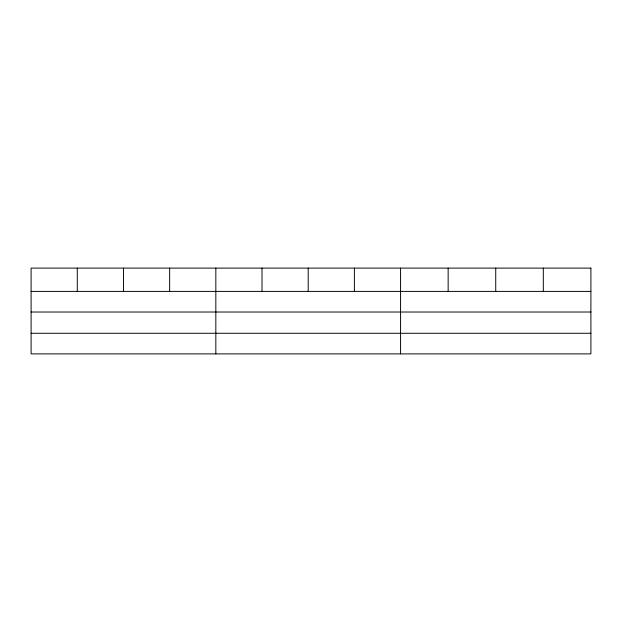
<?xml version="1.0" encoding="UTF-8"?>
<svg xmlns="http://www.w3.org/2000/svg" width="622" height="622" viewBox="0 0 622 622"><rect width="100%" height="100%" fill="white"/><g stroke="black" fill="none" stroke-linecap="round" stroke-linejoin="round"><path stroke-width="0.93" d="M31.1 291.399L590.9 291.399M31.1 312.019L590.9 312.019M31.1 333.275L590.9 333.275M543.317 268.105L543.317 291.399M495.734 268.105L495.734 291.399M448.151 268.105L448.151 291.399M400.568 268.105L400.568 353.895M354.385 268.105L354.385 291.399M308.201 268.105L308.201 291.399M262.017 268.105L262.017 291.399M215.834 268.105L215.834 353.895M169.65 268.105L169.65 291.399M123.467 268.105L123.467 291.399M77.284 268.105L77.284 291.399M590.9 268.105L31.1 268.105L31.1 353.895L590.9 353.895L590.9 268.105"/></g></svg>
